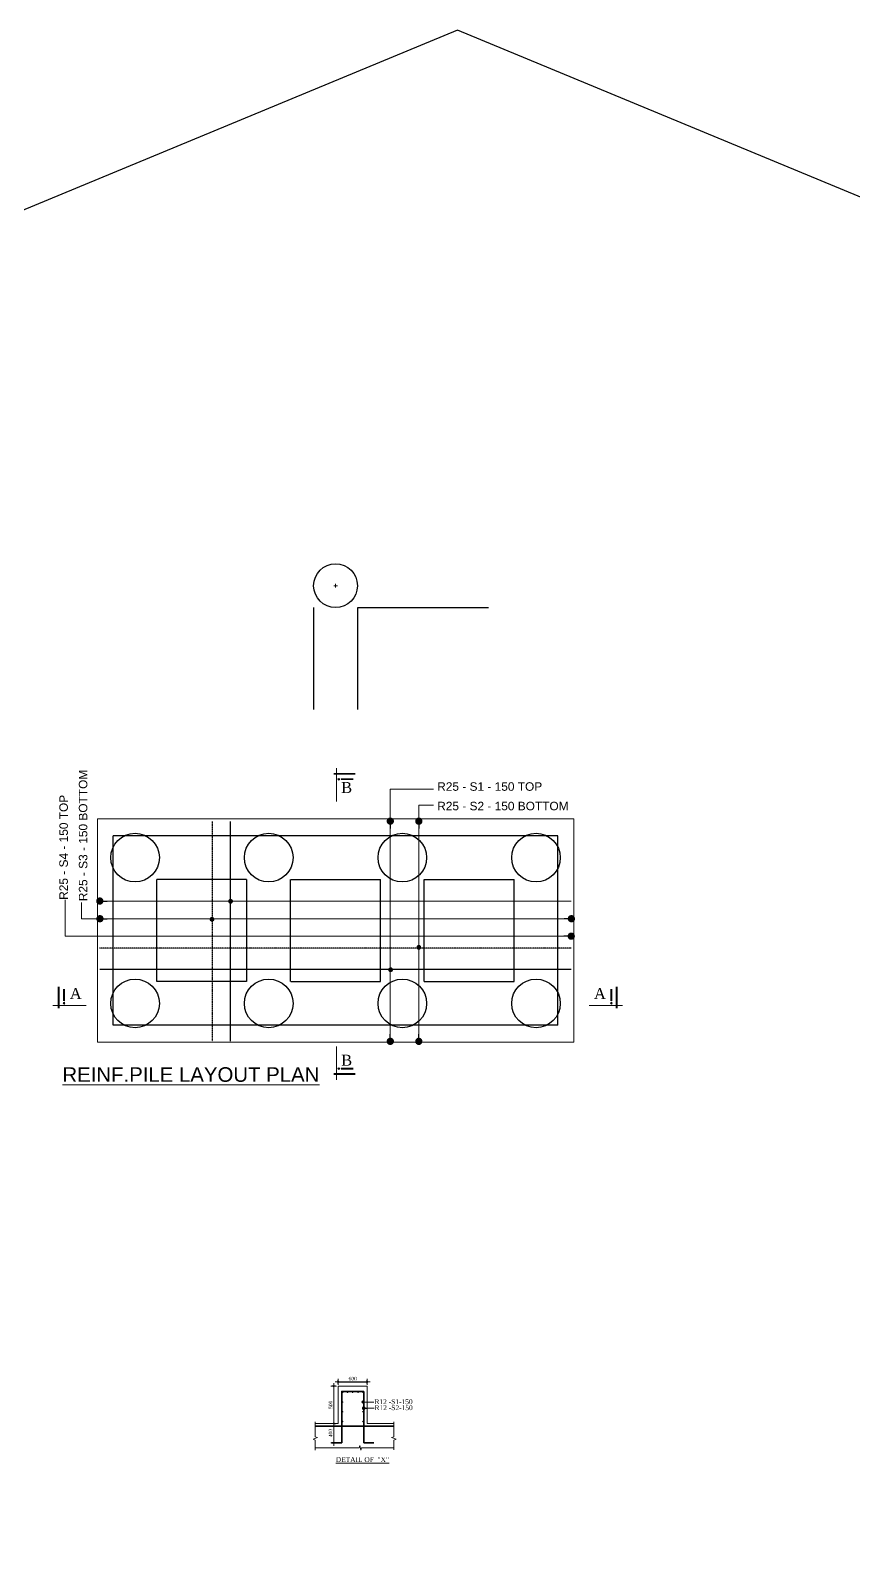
# Model space of a CAD drawing. Header units: millimetres. Extents: x -452357 to 35267, y 81803 to 461763.
# Drawn here: x -189416 to -172470, y 304254 to 335349 of the extents above; entities that cross this region are included whole.
import ezdxf

# ---------------------------------------------------------------- set-up
doc = ezdxf.new("R2010")
doc.units = ezdxf.units.MM
doc.header["$PDMODE"] = 2
doc.linetypes.add('DASHED', pattern=[0.75, 0.5, -0.25])
doc.linetypes.add('HIDDEN', pattern=[9.525, 6.35, -3.175])
doc.layers.get('Defpoints').update_dxf_attribs({"lineweight": 13})
for name, color, linetype, lineweight in [('Abutment W Line', 30, 'Continuous', 18), ('Center Line', 34, 'Continuous', 15), ('Dimision', 96, 'Continuous', 18), ('Pile', 11, 'Continuous', 15), ('Rod', 12, 'Continuous', 30), ('Rod -2', 5, 'Continuous', 35), ('Text', 7, 'Continuous', 15)]:
    doc.layers.add(name, color=color, linetype=linetype, lineweight=lineweight)
doc.layers.add('Pire Line', color=11, linetype='Continuous')
doc.styles.add('ROMANS', font='arial.ttf', dxfattribs={"height": 200})
doc.styles.get("Standard").update_dxf_attribs({"font": 'times.ttf'})
doc.linetypes.add('BATTING', pattern='A,0.00254,-2.54,[134,ltypeshp.shx,S=2.54,R=0,X=-2.54,Y=0],-5.08,[134,ltypeshp.shx,S=2.54,R=180,X=2.54,Y=0],-2.54', length=10.16254)
doc.dimstyles.new('ISO-25', dxfattribs={"dimtxt": 175, "dimasz": 100, "dimexe": 65, "dimexo": 115.625, "dimgap": 40, "dimtad": 1, "dimtoh": 1, "dimdec": 0, "dimtxsty": 'Standard', "dimblk": 'DOT', "dimcen": 300, "dimclrd": 256, "dimclre": 256, "dimclrt": 256, "dimadec": 0, "dimazin": 0, "dimtfac": 1, "dimtdec": 0, "dimtix": 1, "dimtmove": 0, "dimatfit": 3, "dimldrblk": 'DOT', "dimfxl": 75, "dimlwd": -1, "dimarcsym": 0})
doc.dimstyles.new('ISO-75', dxfattribs={"dimtxt": 75, "dimasz": 1, "dimexe": 35, "dimexo": 35, "dimgap": 35, "dimtad": 1, "dimdec": 0, "dimtxsty": 'Standard', "dimblk": 'D_TIC', "dimcen": 52.5, "dimclrd": 256, "dimclre": 256, "dimclrt": 256, "dimadec": 0, "dimazin": 0, "dimtfac": 1, "dimtdec": 0, "dimtix": 1, "dimtmove": 0, "dimatfit": 3, "dimldrblk": 'DOT', "dimfxl": 35, "dimfxlon": 1, "dimlwd": -1, "dimarcsym": 0})

# ---------------------------------------------------------------- blocks, each defined once
blk = doc.blocks.new('_Dot')
at = {"color": 0, "linetype": 'ByBlock', "lineweight": -2}
blk.add_line((-0.5, 0), (-1, 0), dxfattribs=at)
at = {"color": 0, "linetype": 'ByBlock', "const_width": 0.5}
blk.add_lwpolyline([(-0.25, 0, 1), (0.25, 0, 1)], format="xyb", close=True, dxfattribs=at)
blk = doc.blocks.new('rod')
at = {"layer": 'Rod', "ltscale": 10, "const_width": 15}
blk.add_lwpolyline([(-7.5, 0, 1), (7.5, 0, 1)], format="xyb", close=True, dxfattribs=at)
blk = doc.blocks.new('D_TIC')
at = {"layer": 'Dimision', "ltscale": 5}
for p, q in [((-60, 0), (60, 0)), ((0, 60), (0, -60))]:
    blk.add_line(p, q, dxfattribs=at)
at = {"layer": 'Dimision', "ltscale": 5, "const_width": 20}
blk.add_lwpolyline([(-10, 0, 1), (10, 0, 1)], format="xyb", close=True, dxfattribs=at)
blk = doc.blocks.new('*D351')
at = {"layer": 'Defpoints', "color": 0, "ltscale": 5, "transparency": 16777216}
for p in [(-183172, 307453), (-183031, 307453), (-183181, 306690)]:
    blk.add_point(p, dxfattribs=at)
at = {"layer": 'Dimision', "lineweight": -2, "ltscale": 5, "transparency": 16777216}
for p, q in [((-183137, 307453), (-183207, 307453)), ((-183172, 306690), (-183137, 306690))]:
    blk.add_line(p, q, dxfattribs=at)
at = {"layer": 'Dimision', "ltscale": 5, "transparency": 16777216}
blk.add_line((-183172, 306691), (-183172, 307452), dxfattribs=at)
for p, rotation in [((-183172, 307453), 90), ((-183172, 306690), 270)]:
    blk.add_blockref('D_TIC', p, dxfattribs=dict(at, rotation=rotation))
at = {"layer": 'Dimision', "lineweight": 20, "ltscale": 5, "transparency": 16777216, "insert": (-183235, 307071), "char_height": 75, "attachment_point": 5, "rotation": 90}
blk.add_mtext('500', dxfattribs=at)
blk = doc.blocks.new('*D352')
at = {"layer": 'Defpoints', "color": 0, "ltscale": 5, "transparency": 16777216}
for p in [(-183181, 306690), (-183172, 306290), (-182956, 306290)]:
    blk.add_point(p, dxfattribs=at)
at = {"layer": 'Dimision', "lineweight": -2, "ltscale": 5, "transparency": 16777216}
for p, q in [((-183172, 306690), (-183137, 306690)), ((-183137, 306290), (-183207, 306290))]:
    blk.add_line(p, q, dxfattribs=at)
at = {"layer": 'Dimision', "ltscale": 5, "transparency": 16777216}
blk.add_line((-183172, 306689), (-183172, 306291), dxfattribs=at)
for p, rotation in [((-183172, 306690), 90), ((-183172, 306290), 270)]:
    blk.add_blockref('D_TIC', p, dxfattribs=dict(at, rotation=rotation))
at = {"layer": 'Dimision', "lineweight": 20, "ltscale": 5, "transparency": 16777216, "insert": (-183235, 306490), "char_height": 75, "attachment_point": 5, "rotation": 90}
blk.add_mtext('400', dxfattribs=at)

msp = doc.modelspace()

# ---------------------------------------------------------------- hatches: boundary and pattern name
at = {"layer": 'Dimision', "ltscale": 5}
h = msp.add_hatch(color=256, dxfattribs=at)
h.paths.add_polyline_path([(-185343.8, 317430.1, 1), (-185243.8, 317430.1)])
h.paths.add_polyline_path([(-185343.8, 317430.1), (-185243.8, 317430.1, 1)])
h = msp.add_hatch(color=256, dxfattribs=at)
h.paths.add_polyline_path([(-185321.2, 317430.1, 1), (-185271.2, 317430.1)])
h.paths.add_polyline_path([(-185321.2, 317430.1), (-185271.2, 317430.1, 1)])
h = msp.add_hatch(color=256, dxfattribs=at)
h.paths.add_polyline_path([(-185725.6, 317059.3, 1), (-185625.6, 317059.3)])
h.paths.add_polyline_path([(-185725.6, 317059.3), (-185625.6, 317059.3, 1)])
h = msp.add_hatch(color=256, dxfattribs=at)
h.paths.add_polyline_path([(-185702.9, 317059.3, 1), (-185652.9, 317059.3)])
h.paths.add_polyline_path([(-185702.9, 317059.3), (-185652.9, 317059.3, 1)])
h = msp.add_hatch(color=256, dxfattribs=at)
h.paths.add_polyline_path([(-181469.9, 316482.4, 1), (-181369.9, 316482.4)])
h.paths.add_polyline_path([(-181469.9, 316482.4), (-181369.9, 316482.4, 1)])
h = msp.add_hatch(color=256, dxfattribs=at)
h.paths.add_polyline_path([(-181447.2, 316482.4, 1), (-181397.2, 316482.4)])
h.paths.add_polyline_path([(-181447.2, 316482.4), (-181397.2, 316482.4, 1)])
h = msp.add_hatch(color=256, dxfattribs=at)
h.paths.add_polyline_path([(-182050.6, 316021.4, 1), (-181950.6, 316021.4)])
h.paths.add_polyline_path([(-182050.6, 316021.4), (-181950.6, 316021.4, 1)])
h = msp.add_hatch(color=256, dxfattribs=at)
h.paths.add_polyline_path([(-182028, 316021.4, 1), (-181978, 316021.4)])
h.paths.add_polyline_path([(-182028, 316021.4), (-181978, 316021.4, 1)])
at = {"layer": 'Text'}
for points in [[(-183048, 319939.6, 1), (-183083.8, 319939.6, 1)], [(-188720.5, 315351.5, 1), (-188720.5, 315315.7, 1)], [(-177458.6, 315351.5, -1), (-177458.6, 315315.7, -1)], [(-183048, 313986.9, -1), (-183083.8, 313986.9, -1)]]:
    msp.add_hatch(color=256, dxfattribs=at).paths.add_polyline_path(points)

# ---------------------------------------------------------------- linework, layer by layer
at = {"layer": 'Abutment W Line'}
for p, q in [((-183079.7, 306689.6), (-183079.7, 307452.6)), ((-182479.7, 307452.6), (-183079.7, 307452.6)), ((-182479.7, 306689.6), (-182479.7, 307452.6)), ((-183079.7, 306689.6), (-183549.8, 306689.6)), ((-181934.6, 306689.6), (-182479.7, 306689.6))]:
    msp.add_line(p, q, dxfattribs=at)
for points in [[(-183549.8, 306719.3), (-183549.8, 306412.6), (-183503.5, 306395.7), (-183596.2, 306362), (-183549.8, 306345.1), (-183549.8, 306141.5)], [(-181934.6, 306724.1), (-181934.6, 306412.6), (-181981, 306395.7), (-181888.2, 306362), (-181934.6, 306345.1), (-181934.6, 306146.4)], [(-181934.6, 306185.4), (-182599.7, 306185.4), (-182610.9, 306141.2), (-182633.4, 306230.9), (-182644.7, 306185.4), (-183549.8, 306185.4)]]:
    msp.add_lwpolyline(points, dxfattribs=at)
at = {"layer": 'Center Line'}
for p, q in [((-183171.3, 323922.4), (-183096.3, 323922.4)), ((-183133.8, 323884.9), (-183133.8, 323959.9))]:
    msp.add_line(p, q, dxfattribs=at)
at = {"layer": 'Dimision', "lineweight": 20}
msp.add_line((-182546.8, 307128), (-182345.3, 307128), dxfattribs=at)
at = {"layer": 'Dimision', "ltscale": 5}
for centre in [(-185296.2, 317430.1), (-185296.2, 317430.1), (-185677.9, 317059.3), (-185677.9, 317059.3), (-181422.2, 316482.4), (-181422.2, 316482.4), (-182003, 316021.4), (-182003, 316021.4)]:
    msp.add_circle(centre, 25, dxfattribs=at)
at = {"layer": 'Dimision', "lineweight": 20}
msp.add_circle((-182571.1, 307128), 24.3, dxfattribs=at)
at = {"layer": 'Pile', "ltscale": 3}
for p, q in [((-178233.8, 319128.2), (-188033.8, 319128.2)), ((-188033.8, 314528.2), (-188033.8, 319128.2)), ((-178233.8, 319128.2), (-178233.8, 314528.2)), ((-178233.8, 314528.2), (-188033.8, 314528.2))]:
    msp.add_line(p, q, dxfattribs=at)
at = {"layer": 'Pire Line', "linetype": 'HIDDEN', "ltscale": 0.2}
for p, q in [((-183583.8, 323472.4), (-183583.8, 321372.4)), ((-182683.8, 323472.4), (-179983.8, 323472.4)), ((-182683.8, 323472.4), (-182683.8, 321372.4)), ((-187708.8, 314878.2), (-187708.8, 318778.2)), ((-178558.8, 318778.2), (-187708.8, 318778.2)), ((-178558.8, 314878.2), (-178558.8, 318778.2)), ((-186808.8, 315778.2), (-186808.8, 317878.2)), ((-184958.8, 317878.2), (-186808.8, 317878.2)), ((-184958.8, 315778.2), (-184958.8, 317878.2)), ((-184058.8, 315778.2), (-184058.8, 317878.2)), ((-184058.8, 317878.2), (-182208.8, 317878.2)), ((-182208.8, 315778.2), (-182208.8, 317878.2)), ((-181308.8, 317878.2), (-179458.8, 317878.2)), ((-181308.8, 315778.2), (-181308.8, 317878.2)), ((-179458.8, 315778.2), (-179458.8, 317878.2)), ((-184958.8, 315778.2), (-186808.8, 315778.2)), ((-184058.8, 315778.2), (-182208.8, 315778.2)), ((-181308.8, 315778.2), (-179458.8, 315778.2)), ((-178558.8, 314878.2), (-187708.8, 314878.2))]:
    msp.add_line(p, q, dxfattribs=at)
at = {"layer": 'Pire Line', "color": 2, "linetype": 'BATTING', "ltscale": 150}
msp.add_lwpolyline([(-138579.4, 293306.2), (-150893.5, 323035.1), (-180622.4, 335349.2), (-210351.3, 323035.1), (-222665.4, 293306.2), (-210351.3, 263577.2), (-180622.4, 251263.1), (-150893.5, 263577.2)], close=True, dxfattribs=at)
at = {"layer": 'Pire Line', "ltscale": 0.25}
for centre, radius in [((-183133.8, 323922.4), 450), ((-187258.8, 318328.2), 500), ((-184508.8, 318328.2), 500), ((-181758.8, 318328.2), 500), ((-179008.8, 318328.2), 500), ((-187258.8, 315328.2), 500), ((-184508.8, 315328.2), 500), ((-181758.8, 315328.2), 500), ((-179008.8, 315328.2), 500)]:
    msp.add_circle(centre, radius, dxfattribs=at)
at = {"layer": 'Rod', "linetype": 'DASHED', "ltscale": 5}
for p, q in [((-185669.1, 319069.7), (-185669.1, 314552.6)), ((-178283.8, 316467.4), (-187987.1, 316467.4))]:
    msp.add_line(p, q, dxfattribs=at)
at = {"layer": 'Rod', "ltscale": 0.1}
for p, q in [((-185299, 319069.7), (-185299, 314552.6)), ((-178283.8, 316025.9), (-187983.8, 316025.9))]:
    msp.add_line(p, q, dxfattribs=at)
at = {"layer": 'Rod -2'}
for points in [[(-183004.7, 306289.7), (-183004.7, 307347.6), (-182554.7, 307347.6)], [(-182554.7, 306289.7), (-182554.7, 307347.6)], [(-181934.6, 306629.5), (-183549.8, 306629.5)], [(-183004.7, 306289.7), (-183216.6, 306289.7), (-183216.6, 306289.7)], [(-182343, 306289.7), (-182554.7, 306289.7)]]:
    msp.add_lwpolyline(points, dxfattribs=at)
at = {"layer": 'Text'}
for p, q in [((-183114, 319484.3), (-183114, 320168.4)), ((-188265.2, 315285.5), (-188949.4, 315285.5)), ((-177913.9, 315285.5), (-177229.8, 315285.5)), ((-183114, 314442.2), (-183114, 313758))]:
    msp.add_line(p, q, dxfattribs=at)
at = {"layer": 'Text', "const_width": 35.9}
for points in [[(-183168.9, 320049.8), (-182726.5, 320049.8)], [(-183020.4, 319939.6), (-182770.9, 319939.6)], [(-188830.7, 315230.6), (-188830.7, 315673)], [(-188720.5, 315379.1), (-188720.5, 315628.6)], [(-177458.6, 315379.1), (-177458.6, 315628.6)], [(-177348.4, 315230.6), (-177348.4, 315673)], [(-183168.9, 313876.7), (-182726.5, 313876.7)], [(-183020.4, 313986.9), (-182770.9, 313986.9)]]:
    msp.add_lwpolyline(points, dxfattribs=at)
at = {"layer": 'Text'}
for centre in [(-183065.9, 319939.6), (-188720.5, 315333.6), (-177458.6, 315333.6), (-183065.9, 313986.9)]:
    msp.add_circle(centre, 17.9, dxfattribs=at)

# ---------------------------------------------------------------- block references
at = {"layer": 'Text', "xscale": -1, "rotation": 270}
for p in [(-182987.5, 307328), (-182888.3, 307328), (-182782.1, 307328), (-182669.7, 307328), (-182571.1, 307328), (-182987.5, 307128), (-182987.5, 306928), (-182571.1, 307128), (-182571.1, 306928), (-182987.5, 306728), (-182571.1, 306728)]:
    msp.add_blockref('rod', p, dxfattribs=at)

# ---------------------------------------------------------------- texts
at = {"layer": 'Text', "style": 'ROMANS'}
for s, p in [('R25 - S3 - 150 BOTTOM', (-188240.4, 317431.9)), ('R25 - S4 - 150 TOP', (-188641.8, 317460))]:
    msp.add_text(s, height=175, rotation=90, dxfattribs=at).set_placement(p)
at = {"layer": 'Text'}
for s, height, p in [('B', 224.2, (-183017.8, 319658.5)), ('A', 224.2, (-188601.5, 315420.3)), ('A', 224.2, (-177815.6, 315420.3)), ('B', 224.2, (-183017.8, 314048.8)), ('R12 -S1-150', 100, (-182332.3, 307084.7)), ('R12 -S2-150', 100, (-182329.8, 306961.6)), ('%%UDETAIL OF  "X"', 100, (-183129.6, 305893.4))]:
    msp.add_text(s, height=height, dxfattribs=at).set_placement(p)
at = {"layer": 'Text', "style": 'ROMANS'}
for s, p in [('R25 - S1 - 150 TOP', (-181041.7, 319703.1)), ('R25 - S2 - 150 BOTTOM', (-181041.7, 319301.7))]:
    msp.add_text(s, height=175, dxfattribs=at).set_placement(p)
at = {"layer": 'Text', "insert": (-188753.1, 314015.9), "char_height": 300, "width": 17029.005, "attachment_point": 1, "style": 'ROMANS'}
msp.add_mtext('{\\LREINF.PILE LAYOUT PLAN }', dxfattribs=at)

# ---------------------------------------------------------------- dimensions: what is measured, and where the dimension line sits
at = {"layer": 'Dimision', "lineweight": 20, "ltscale": 5}
msp.add_linear_dim(base=(-182479.7, 307545.5), p1=(-183079.7, 307452.6), p2=(-182479.7, 307452.6), text='600', dimstyle='ISO-75', override={"dimgap": 25}, dxfattribs=at).render()
dim = msp.add_linear_dim(base=(-183172, 307452.6), p1=(-183180.8, 306689.6), p2=(-183031.4, 307452.6), angle=90, text='500', dimstyle='ISO-75', override={"dimgap": 25}, dxfattribs=at)
dim.commit()
dim.dimension.update_dxf_attribs({"geometry": '*D351', "text_midpoint": (-183172, 307071.1), "dimtype": 160})
dim = msp.add_linear_dim(base=(-183172, 306289.7), p1=(-183180.8, 306689.6), p2=(-182956.4, 306289.7), angle=90, dimstyle='ISO-75', override={"dimgap": 25}, dxfattribs=at)
dim.commit()
dim.dimension.update_dxf_attribs({"geometry": '*D352', "text_midpoint": (-183235.1, 306489.7)})

# ---------------------------------------------------------------- leaders
at = {"layer": 'Dimision', "ltscale": 5}
for points in [[(-182007, 314548.5), (-182007, 319734.6), (-181121.4, 319734.6)], [(-181420.2, 314548.5), (-181420.2, 319407.4), (-181121.4, 319407.4)], [(-182007, 319078.2), (-182007, 314548.5)], [(-181420.2, 319078.2), (-181420.2, 314548.5)], [(-178283.8, 316711.7), (-188698.6, 316711.7), (-188698.6, 317459.3)], [(-178281, 317071.2), (-188360.7, 317070.9), (-188360.7, 317405.1)], [(-187983.8, 317434.9), (-178283.8, 317434.9)], [(-187981, 317071.2), (-178281, 317071.2)]]:
    msp.add_leader(points, dimstyle='ISO-25', override={"dimasz": 150, "dimtad": 0}, dxfattribs=at)
at = {"layer": 'Dimision', "lineweight": 20}
msp.add_leader([(-182554.5, 307002), (-182341.9, 307002)], dimstyle='ISO-25', override={"dimasz": 75, "dimtad": 0}, dxfattribs=at)

doc.saveas('drawing.dxf')
